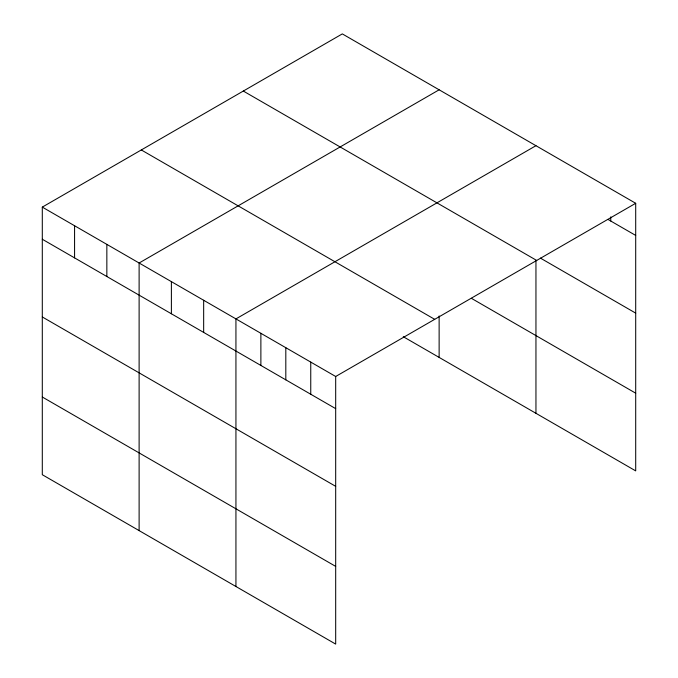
<?xml version="1.0" encoding="UTF-8"?>
<svg xmlns="http://www.w3.org/2000/svg" width="678" height="678" viewBox="0 0 678 678"><rect width="100%" height="100%" fill="white"/><g stroke="black" fill="none" stroke-linecap="round" stroke-linejoin="round"><path stroke-width="1.02" d="M42.299 207.112L335.686 376.493L335.686 644.1L42.299 474.71L42.299 207.112L342.314 33.9L635.701 203.29L635.701 470.888L403.274 336.703M439.132 89.801L139.117 263.005L139.117 530.611M535.951 145.694L235.936 318.906L235.936 586.512M335.686 376.493L635.701 203.29M608.09 219.486L635.701 235.427M540.4 258.106L635.701 313.126M243.309 91.055L536.696 260.445M471.405 298.328L635.701 393.189M141.304 149.948L434.691 319.338M42.299 239.249L335.686 408.639M42.299 316.957L335.686 486.338M42.299 397.011L335.686 566.393M610.759 216.884L610.759 221.028M535.951 260.674L535.951 413.3M439.132 315.956L439.132 357.399M310.753 362.094L310.753 394.24M285.811 347.695L285.811 379.841M260.877 333.305L260.877 365.442M203.663 300.269L203.663 332.415M171.39 281.641L171.39 313.778M106.844 244.377L106.844 276.514M74.572 225.74L74.572 257.886"/></g></svg>
